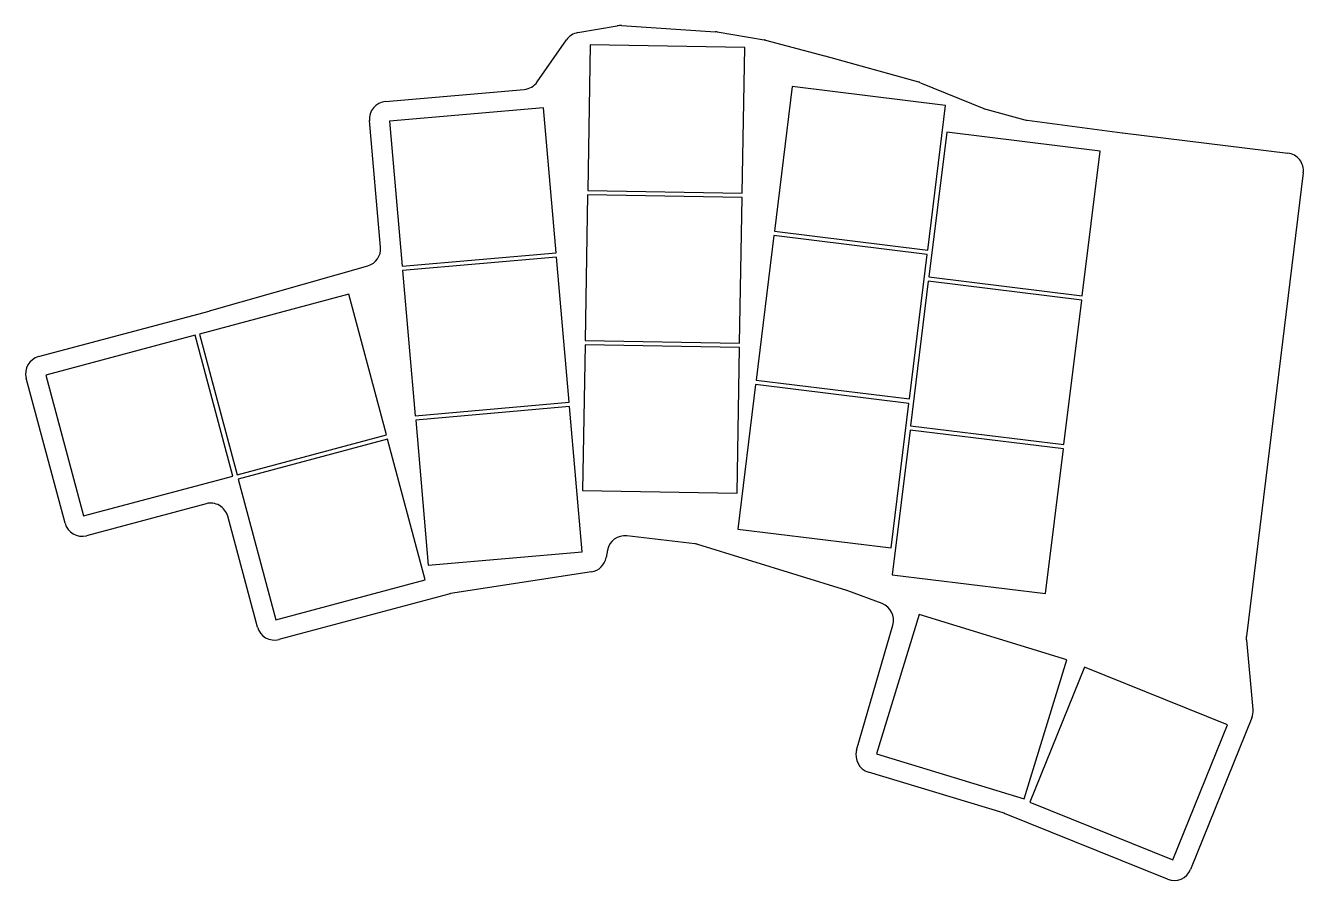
# Model space of a CAD drawing. Header units: millimetres. Extents: x 65 to 210, y -220 to -123.
import ezdxf

# ---------------------------------------------------------------- set-up
doc = ezdxf.new("R2010")
doc.units = ezdxf.units.MM

msp = doc.modelspace()

# ---------------------------------------------------------------- linework, layer by layer
for p, q in [((127.93, -123.96), (132.39, -123.19)), ((132.86, -123.16), (143.5, -123.86)), ((143.71, -123.88), (149.01, -124.78)), ((123.32, -129.54), (126.62, -124.79)), ((129.33, -125.34), (129.04, -141.84)), ((146.83, -125.64), (129.33, -125.34)), ((146.54, -142.14), (146.83, -125.64)), ((149.18, -124.82), (155.87, -126.57)), ((155.91, -126.58), (166.49, -129.55)), ((152.19, -130.08), (150.18, -146.46)), ((169.56, -132.21), (152.19, -130.08)), ((166.71, -129.63), (173.88, -132.56)), ((106.15, -131.77), (121.85, -130.39)), ((124.03, -132.46), (106.59, -133.99)), ((125.46, -148.9), (124.03, -132.46)), ((167.54, -148.59), (169.56, -132.21)), ((174.11, -132.64), (178.54, -133.84)), ((105.58, -148.28), (104.33, -133.93)), ((106.59, -133.99), (108.03, -150.42)), ((178.8, -133.89), (189.57, -135.32)), ((169.69, -135.25), (167.68, -151.63)), ((187.06, -137.38), (169.69, -135.25)), ((189.59, -135.32), (208.34, -137.61)), ((185.04, -153.76), (187.06, -137.38)), ((210.08, -139.84), (203.63, -192.34)), ((129.03, -142.34), (128.75, -158.83)), ((146.53, -142.64), (129.03, -142.34)), ((129.04, -141.84), (146.54, -142.14)), ((146.24, -159.14), (146.53, -142.64)), ((150.11, -146.95), (148.1, -163.33)), ((167.48, -149.09), (150.11, -146.95)), ((150.18, -146.46), (167.54, -148.59)), ((108.03, -150.42), (125.46, -148.9)), ((86.2, -155.49), (104.14, -150.38)), ((125.51, -149.4), (108.07, -150.92)), ((126.95, -165.83), (125.51, -149.4)), ((165.47, -165.46), (167.48, -149.09)), ((108.07, -150.92), (109.51, -167.36)), ((167.68, -151.63), (185.04, -153.76)), ((167.61, -152.12), (165.6, -168.5)), ((184.98, -154.26), (167.61, -152.12)), ((101.98, -153.59), (85.07, -158.12)), ((106.25, -169.53), (101.98, -153.59)), ((182.97, -170.63), (184.98, -154.26)), ((66.86, -160.67), (86.17, -155.5)), ((84.59, -158.25), (67.69, -162.78)), ((88.86, -174.19), (84.59, -158.25)), ((85.07, -158.12), (89.34, -174.06)), ((128.75, -158.83), (146.24, -159.14)), ((128.74, -159.33), (128.45, -175.83)), ((146.23, -159.64), (128.74, -159.33)), ((145.95, -176.14), (146.23, -159.64)), ((69.85, -179.54), (65.45, -163.12)), ((67.69, -162.78), (71.96, -178.72)), ((148.1, -163.33), (165.47, -165.46)), ((148.04, -163.83), (146.03, -180.2)), ((165.41, -165.96), (148.04, -163.83)), ((109.51, -167.36), (126.95, -165.83)), ((126.99, -166.33), (109.56, -167.86)), ((128.43, -182.77), (126.99, -166.33)), ((163.4, -182.34), (165.41, -165.96)), ((109.56, -167.86), (110.99, -184.29)), ((165.54, -169), (163.53, -185.37)), ((182.91, -171.13), (165.54, -169)), ((165.6, -168.5), (182.97, -170.63)), ((89.34, -174.06), (106.25, -169.53)), ((106.38, -170.01), (89.47, -174.54)), ((110.65, -185.95), (106.38, -170.01)), ((180.9, -187.51), (182.91, -171.13)), ((71.96, -178.72), (88.86, -174.19)), ((89.47, -174.54), (93.74, -190.48)), ((128.45, -175.83), (145.95, -176.14)), ((85.82, -177.33), (72.3, -180.95)), ((91.63, -191.3), (88.27, -178.74)), ((146.03, -180.2), (163.4, -182.34)), ((141.16, -181.87), (133.47, -180.98)), ((158.37, -187.15), (141.52, -181.95)), ((110.99, -184.29), (128.43, -182.77)), ((131.27, -182.6), (131.12, -183.42)), ((129.46, -185.03), (113.51, -187.52)), ((93.74, -190.48), (110.65, -185.95)), ((163.53, -185.37), (180.9, -187.51)), ((113.3, -187.57), (94.08, -192.72)), ((162.37, -188.65), (158.48, -187.19)), ((166.57, -189.88), (161.75, -205.66)), ((183.31, -195), (166.57, -189.88)), ((159.49, -205.26), (163.59, -191.08)), ((203.63, -192.78), (204.38, -200.66)), ((178.48, -210.78), (183.31, -195)), ((185.28, -195.83), (179.1, -211.13)), ((201.5, -202.39), (185.28, -195.83)), ((195.32, -217.69), (201.5, -202.39)), ((204.25, -201.6), (197.31, -218.76)), ((161.75, -205.66), (178.48, -210.78)), ((176.08, -212.35), (160.83, -207.73)), ((179.1, -211.13), (195.32, -217.69)), ((194.71, -219.87), (176.25, -212.41))]:
    msp.add_line(p, q)
for centre, start, end in [((128.27, -125.93), 99.8082, 145.2), ((132.73, -125.16), 86.2675, 99.8082), ((143.37, -125.85), 80.3165, 86.2675), ((148.67, -126.75), 75.3529, 80.3165), ((155.37, -128.5), 74.3165, 75.3529), ((121.68, -128.4), 275, 325.2), ((165.95, -131.48), 67.7449, 74.3165), ((106.32, -133.76), 95, 185), ((174.63, -130.71), 247.7449, 254.8198), ((179.07, -131.91), 254.8198, 262.4531), ((189.83, -133.34), 262.4531, 263.0274), ((208.09, -139.6), 353, 83.0274), ((103.59, -148.45), 285.9065, 5), ((85.65, -153.57), 285, 285.9065), ((67.38, -162.6), 105, 195), ((86.34, -179.26), 15, 105), ((71.78, -179.02), 195, 285), ((133.24, -182.96), 83.3602, 169.5365), ((140.93, -183.86), 72.8528, 83.3602), ((129.16, -183.06), 278.8697, 349.5365), ((113.82, -189.5), 98.8697, 105), ((157.78, -189.06), 69.4217, 72.8528), ((161.67, -190.52), 343.8509, 69.4217), ((93.57, -190.78), 195, 285), ((205.62, -192.59), 173, 185.4989), ((202.39, -200.85), 338, 5.4989), ((161.41, -205.82), 163.8509, 253.152), ((175.5, -214.26), 68, 73.152), ((195.46, -218.01), 248, 338)]:
    msp.add_arc(centre, 2, start, end)

doc.saveas('drawing.dxf')
